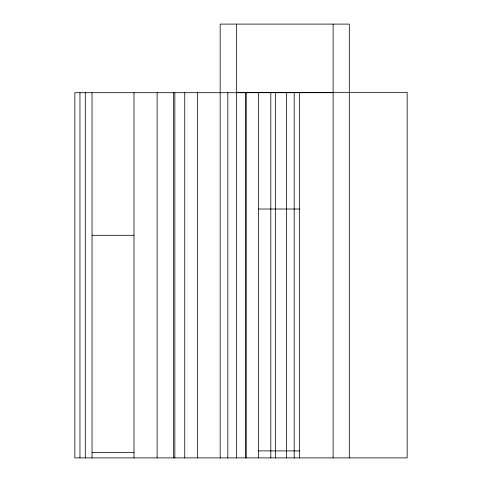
<?xml version="1.0" encoding="UTF-8"?>
<svg xmlns="http://www.w3.org/2000/svg" width="482" height="482" viewBox="0 0 482 482"><rect width="100%" height="100%" fill="white"/><g stroke="black" fill="none" stroke-linecap="round" stroke-linejoin="round"><path stroke-width="0.72" d="M236.367 92.351L407.151 92.351L407.151 457.9L74.849 457.9L74.849 92.713L333.116 92.713M258.617 209.019L299.497 209.019M92.032 235.294L133.99 235.294M258.617 450.899L299.497 450.899M92.032 452.369L133.99 452.369M349.311 457.9L349.311 24.1L220.172 24.1L220.172 457.9M333.116 24.1L333.116 457.9M299.497 92.713L299.497 457.9M294.207 92.351L294.207 457.9M286.525 92.713L286.525 457.9M275.487 92.713L275.487 457.9M270.824 92.713L270.824 457.9M258.617 92.713L258.617 457.9M246.194 92.713L246.194 457.9M245.693 92.713L245.693 457.9M236.367 24.1L236.367 457.9M227.829 92.713L227.829 457.9M197.427 92.713L197.427 457.9M184.757 92.713L184.757 457.9M174.846 92.713L174.846 457.9M173.58 92.713L173.58 457.9M157.126 92.713L157.126 457.9M133.99 92.713L133.99 457.9M92.032 92.713L92.032 457.9M85.29 92.713L85.29 457.9M79.958 92.713L79.958 457.9"/></g></svg>
